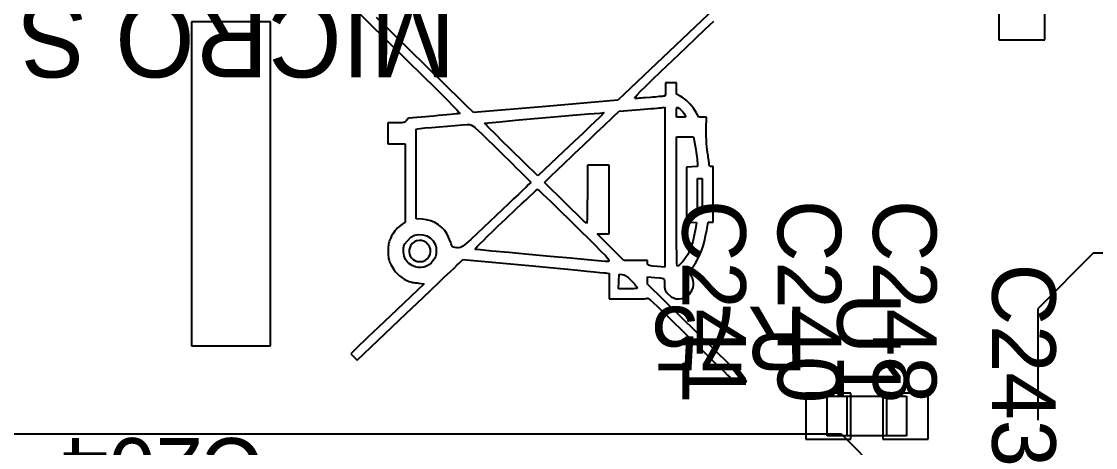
# Model space of a CAD drawing. Extents: x -395 to -66, y -1367 to -1153.
# Drawn here: x -126.17 to -112.65, y -1293.47 to -1288.12 of the extents above; entities that cross this region are included whole.
import ezdxf

# ---------------------------------------------------------------- set-up
doc = ezdxf.new("R2010")
doc.units = 0
for name, color, linetype in [('FAB_3$PI_PROJECTOR$RPI$PAR', 12, 'CONTINUOUS'), ('FAB_3$PI_PROJECTOR$RPI$PIN', 5, 'CONTINUOUS'), ('FAB_3$PI_PROJECTOR$RPI$SI0', 85, 'CONTINUOUS'), ('FAB_3$PI_PROJECTOR$RPI$SIL', 85, 'CONTINUOUS')]:
    doc.layers.add(name, color=color, linetype=linetype)

msp = doc.modelspace()

# ---------------------------------------------------------------- linework, layer by layer
at = {"layer": 'FAB_3$PI_PROJECTOR$RPI$PAR'}
for p, q in [((-116.026, -1293.33), (-116.026, -1292.83)), ((-116.026, -1292.83), (-115.026, -1292.83)), ((-115.776, -1293.33), (-115.776, -1292.83)), ((-115.276, -1293.33), (-115.276, -1292.83)), ((-115.026, -1292.83), (-115.026, -1293.33)), ((-115.026, -1293.33), (-116.026, -1293.33))]:
    msp.add_line(p, q, dxfattribs=at)
at = {"layer": 'FAB_3$PI_PROJECTOR$RPI$PIN'}
for p, q in [((-113.866, -1287.78), (-113.866, -1288.35)), ((-113.286, -1288.35), (-113.286, -1287.78)), ((-113.866, -1288.35), (-113.286, -1288.35)), ((-115.726, -1292.79), (-116.296, -1292.79)), ((-116.296, -1292.79), (-116.296, -1293.37)), ((-115.726, -1293.37), (-115.726, -1292.79)), ((-114.756, -1292.79), (-115.326, -1292.79)), ((-115.326, -1292.79), (-115.326, -1293.37)), ((-114.756, -1293.37), (-114.756, -1292.79)), ((-116.296, -1293.37), (-115.726, -1293.37)), ((-115.326, -1293.37), (-114.756, -1293.37))]:
    msp.add_line(p, q, dxfattribs=at)
at = {"layer": 'FAB_3$PI_PROJECTOR$RPI$SI0'}
for p, q in [((-117.211, -1287.735), (-117.935, -1288.422)), ((-122.034, -1287.902), (-121.336, -1288.585)), ((-121.599, -1288.166), (-121.699, -1288.068)), ((-123.529, -1288.123), (-124.026, -1288.123)), ((-124.026, -1288.123), (-124.026, -1292.198)), ((-123.032, -1288.123), (-123.529, -1288.123)), ((-123.032, -1292.198), (-123.032, -1288.123)), ((-121.488, -1288.275), (-121.599, -1288.166)), ((-117.797, -1288.443), (-117.561, -1288.218)), ((-117.561, -1288.218), (-117.453, -1288.116)), ((-121.239, -1288.519), (-121.488, -1288.275)), ((-117.935, -1288.422), (-118.66, -1289.109)), ((-117.972, -1288.61), (-117.797, -1288.443)), ((-121.336, -1288.585), (-121.094, -1288.823)), ((-121.11, -1288.645), (-121.239, -1288.519)), ((-118.115, -1288.745), (-117.972, -1288.61)), ((-120.988, -1288.765), (-121.11, -1288.645)), ((-120.875, -1288.875), (-120.988, -1288.765)), ((-118.227, -1288.853), (-118.115, -1288.745)), ((-121.094, -1288.823), (-120.986, -1288.93)), ((-120.773, -1288.976), (-120.875, -1288.875)), ((-118.313, -1288.936), (-118.227, -1288.853)), ((-117.922, -1288.891), (-118.059, -1288.891)), ((-118.059, -1288.891), (-118.059, -1288.975)), ((-117.922, -1289.034), (-117.922, -1288.891)), ((-120.986, -1288.93), (-120.889, -1289.026)), ((-120.889, -1289.026), (-120.806, -1289.11)), ((-120.684, -1289.063), (-120.773, -1288.976)), ((-118.44, -1289.067), (-118.416, -1289.04)), ((-118.416, -1289.04), (-118.375, -1288.997)), ((-118.375, -1288.997), (-118.313, -1288.936)), ((-118.063, -1289.041), (-118.064, -1289.049)), ((-118.062, -1289.031), (-118.063, -1289.041)), ((-118.061, -1289.02), (-118.062, -1289.031)), ((-118.06, -1289.007), (-118.061, -1289.02)), ((-118.059, -1288.975), (-118.06, -1289.007)), ((-117.867, -1289.062), (-117.922, -1289.034)), ((-120.806, -1289.11), (-120.738, -1289.178)), ((-120.738, -1289.178), (-120.687, -1289.23)), ((-120.61, -1289.135), (-120.684, -1289.063)), ((-120.553, -1289.191), (-120.61, -1289.135)), ((-118.66, -1289.109), (-119.568, -1289.187)), ((-118.447, -1289.086), (-118.44, -1289.067)), ((-118.44, -1289.086), (-118.447, -1289.086)), ((-118.428, -1289.086), (-118.44, -1289.086)), ((-118.411, -1289.086), (-118.428, -1289.086)), ((-118.391, -1289.084), (-118.411, -1289.086)), ((-118.367, -1289.083), (-118.391, -1289.084)), ((-118.341, -1289.081), (-118.367, -1289.083)), ((-118.313, -1289.079), (-118.341, -1289.081)), ((-118.251, -1289.074), (-118.313, -1289.079)), ((-118.221, -1289.071), (-118.251, -1289.074)), ((-118.191, -1289.069), (-118.221, -1289.071)), ((-118.164, -1289.066), (-118.191, -1289.069)), ((-118.139, -1289.064), (-118.164, -1289.066)), ((-118.117, -1289.062), (-118.139, -1289.064)), ((-118.099, -1289.061), (-118.117, -1289.062)), ((-118.085, -1289.059), (-118.099, -1289.061)), ((-118.07, -1289.058), (-118.085, -1289.059)), ((-118.068, -1289.057), (-118.07, -1289.058)), ((-118.066, -1289.054), (-118.068, -1289.057)), ((-118.064, -1289.049), (-118.066, -1289.054)), ((-117.845, -1289.075), (-117.867, -1289.062)), ((-117.822, -1289.092), (-117.845, -1289.075)), ((-117.798, -1289.112), (-117.822, -1289.092)), ((-117.774, -1289.134), (-117.798, -1289.112)), ((-117.751, -1289.159), (-117.774, -1289.134)), ((-117.729, -1289.185), (-117.751, -1289.159)), ((-120.974, -1289.308), (-121.294, -1289.334)), ((-120.916, -1289.303), (-120.974, -1289.308)), ((-120.862, -1289.299), (-120.916, -1289.303)), ((-120.812, -1289.294), (-120.862, -1289.299)), ((-120.766, -1289.29), (-120.812, -1289.294)), ((-120.727, -1289.286), (-120.766, -1289.29)), ((-120.694, -1289.282), (-120.727, -1289.286)), ((-120.669, -1289.279), (-120.694, -1289.282)), ((-120.687, -1289.23), (-120.656, -1289.263)), ((-120.646, -1289.275), (-120.669, -1289.279)), ((-120.656, -1289.263), (-120.646, -1289.275)), ((-120.499, -1289.242), (-120.553, -1289.191)), ((-120.476, -1289.265), (-120.499, -1289.242)), ((-119.568, -1289.187), (-120.476, -1289.265)), ((-119.465, -1289.319), (-119.229, -1289.299)), ((-119.229, -1289.299), (-119.028, -1289.281)), ((-119.028, -1289.281), (-118.888, -1289.27)), ((-118.863, -1289.298), (-118.896, -1289.33)), ((-118.888, -1289.27), (-118.832, -1289.265)), ((-118.843, -1289.278), (-118.863, -1289.298)), ((-118.832, -1289.265), (-118.843, -1289.278)), ((-118.719, -1289.318), (-118.645, -1289.247)), ((-118.645, -1289.247), (-118.379, -1289.227)), ((-118.379, -1289.227), (-118.285, -1289.219)), ((-118.285, -1289.219), (-118.242, -1289.215)), ((-118.242, -1289.215), (-118.203, -1289.212)), ((-118.203, -1289.212), (-118.168, -1289.209)), ((-118.168, -1289.209), (-118.139, -1289.206)), ((-118.139, -1289.206), (-118.116, -1289.203)), ((-118.116, -1289.203), (-118.099, -1289.201)), ((-118.099, -1289.201), (-118.091, -1289.2)), ((-118.091, -1289.2), (-118.069, -1289.196)), ((-118.069, -1289.196), (-118.069, -1291.206)), ((-117.922, -1289.26), (-117.921, -1289.238)), ((-117.922, -1289.324), (-117.922, -1289.26)), ((-117.921, -1289.228), (-117.92, -1289.219)), ((-117.921, -1289.238), (-117.921, -1289.228)), ((-117.92, -1289.219), (-117.919, -1289.211)), ((-117.919, -1289.211), (-117.918, -1289.205)), ((-117.918, -1289.205), (-117.917, -1289.2)), ((-117.917, -1289.2), (-117.915, -1289.197)), ((-117.915, -1289.197), (-117.914, -1289.196)), ((-117.914, -1289.196), (-117.892, -1289.209)), ((-117.892, -1289.209), (-117.876, -1289.222)), ((-117.876, -1289.222), (-117.86, -1289.238)), ((-117.86, -1289.238), (-117.843, -1289.256)), ((-117.843, -1289.256), (-117.828, -1289.274)), ((-117.828, -1289.274), (-117.816, -1289.292)), ((-117.816, -1289.292), (-117.807, -1289.306)), ((-117.807, -1289.306), (-117.803, -1289.317)), ((-117.803, -1289.317), (-117.807, -1289.32)), ((-117.708, -1289.211), (-117.729, -1289.185)), ((-117.673, -1289.265), (-117.708, -1289.211)), ((-117.641, -1289.324), (-117.673, -1289.265)), ((-121.451, -1289.393), (-121.555, -1289.393)), ((-121.555, -1289.393), (-121.555, -1289.659)), ((-121.421, -1289.393), (-121.451, -1289.393)), ((-121.397, -1289.393), (-121.421, -1289.393)), ((-121.378, -1289.392), (-121.397, -1289.393)), ((-121.363, -1289.39), (-121.378, -1289.392)), ((-121.352, -1289.388), (-121.363, -1289.39)), ((-121.343, -1289.384), (-121.352, -1289.388)), ((-121.336, -1289.379), (-121.343, -1289.384)), ((-121.32, -1289.364), (-121.336, -1289.379)), ((-121.294, -1289.334), (-121.32, -1289.364)), ((-121.089, -1289.458), (-121.005, -1289.451)), ((-121.005, -1289.451), (-120.908, -1289.442)), ((-120.908, -1289.442), (-120.805, -1289.434)), ((-120.805, -1289.434), (-120.706, -1289.426)), ((-120.706, -1289.426), (-120.62, -1289.419)), ((-120.62, -1289.419), (-120.556, -1289.414)), ((-120.556, -1289.414), (-120.524, -1289.413)), ((-120.524, -1289.413), (-120.5, -1289.421)), ((-120.5, -1289.421), (-120.481, -1289.435)), ((-120.481, -1289.435), (-120.454, -1289.458)), ((-120.337, -1289.396), (-120.146, -1289.379)), ((-120.333, -1289.402), (-120.337, -1289.396)), ((-120.319, -1289.418), (-120.333, -1289.402)), ((-120.295, -1289.442), (-120.319, -1289.418)), ((-120.262, -1289.476), (-120.295, -1289.442)), ((-120.146, -1289.379), (-119.948, -1289.361)), ((-119.948, -1289.361), (-119.712, -1289.341)), ((-119.712, -1289.341), (-119.465, -1289.319)), ((-119.011, -1289.44), (-119.098, -1289.523)), ((-118.944, -1289.377), (-119.011, -1289.44)), ((-118.896, -1289.33), (-118.944, -1289.377)), ((-118.882, -1289.474), (-118.837, -1289.431)), ((-118.837, -1289.431), (-118.797, -1289.393)), ((-118.797, -1289.393), (-118.763, -1289.361)), ((-118.763, -1289.361), (-118.737, -1289.336)), ((-118.737, -1289.336), (-118.719, -1289.318)), ((-117.862, -1289.324), (-117.922, -1289.324)), ((-117.852, -1289.324), (-117.862, -1289.324)), ((-117.842, -1289.324), (-117.852, -1289.324)), ((-117.833, -1289.323), (-117.842, -1289.324)), ((-117.824, -1289.323), (-117.833, -1289.323)), ((-117.817, -1289.322), (-117.824, -1289.323)), ((-117.811, -1289.321), (-117.817, -1289.322)), ((-117.807, -1289.32), (-117.811, -1289.321)), ((-117.545, -1289.324), (-117.641, -1289.324)), ((-117.548, -1289.475), (-117.545, -1289.324)), ((-121.2, -1289.472), (-121.178, -1289.468)), ((-121.2, -1290.601), (-121.2, -1289.472)), ((-121.178, -1289.468), (-121.089, -1289.458)), ((-120.454, -1289.458), (-120.416, -1289.491)), ((-120.416, -1289.491), (-120.367, -1289.538)), ((-120.367, -1289.538), (-120.303, -1289.599)), ((-120.222, -1289.516), (-120.262, -1289.476)), ((-120.176, -1289.562), (-120.222, -1289.516)), ((-120.124, -1289.614), (-120.176, -1289.562)), ((-119.098, -1289.523), (-119.208, -1289.627)), ((-119.093, -1289.674), (-118.984, -1289.57)), ((-118.984, -1289.57), (-118.932, -1289.521)), ((-118.932, -1289.521), (-118.882, -1289.474)), ((-117.922, -1290.382), (-117.922, -1289.57)), ((-117.922, -1289.57), (-117.707, -1289.57)), ((-117.707, -1289.57), (-117.69, -1289.662)), ((-117.548, -1289.508), (-117.548, -1289.475)), ((-117.548, -1289.54), (-117.548, -1289.508)), ((-117.548, -1289.571), (-117.548, -1289.54)), ((-117.546, -1289.601), (-117.548, -1289.571)), ((-121.555, -1289.659), (-121.338, -1289.659)), ((-121.338, -1289.659), (-121.338, -1290.642)), ((-120.303, -1289.599), (-120.223, -1289.678)), ((-120.223, -1289.678), (-120.123, -1289.775)), ((-120.006, -1289.73), (-120.124, -1289.614)), ((-119.208, -1289.627), (-119.343, -1289.755)), ((-119.149, -1289.726), (-119.093, -1289.674)), ((-117.69, -1289.662), (-117.679, -1289.729)), ((-117.545, -1289.631), (-117.546, -1289.601)), ((-117.543, -1289.66), (-117.545, -1289.631)), ((-117.54, -1289.688), (-117.543, -1289.66)), ((-117.534, -1289.742), (-117.54, -1289.688)), ((-120.123, -1289.775), (-119.995, -1289.901)), ((-119.667, -1290.061), (-120.006, -1289.73)), ((-119.343, -1289.755), (-119.667, -1290.061)), ((-119.309, -1289.878), (-119.258, -1289.829)), ((-119.258, -1289.829), (-119.204, -1289.778)), ((-119.204, -1289.778), (-119.149, -1289.726)), ((-117.679, -1289.729), (-117.674, -1289.761)), ((-117.674, -1289.761), (-117.67, -1289.792)), ((-117.67, -1289.792), (-117.666, -1289.821)), ((-117.666, -1289.821), (-117.662, -1289.848)), ((-117.662, -1289.848), (-117.66, -1289.873)), ((-117.531, -1289.764), (-117.534, -1289.742)), ((-117.528, -1289.786), (-117.531, -1289.764)), ((-117.525, -1289.808), (-117.528, -1289.786)), ((-117.522, -1289.828), (-117.525, -1289.808)), ((-117.519, -1289.847), (-117.522, -1289.828)), ((-117.517, -1289.865), (-117.519, -1289.847)), ((-119.995, -1289.901), (-119.938, -1289.958)), ((-119.938, -1289.958), (-119.886, -1290.009)), ((-119.437, -1290), (-119.4, -1289.965)), ((-119.4, -1289.965), (-119.357, -1289.924)), ((-119.357, -1289.924), (-119.309, -1289.878)), ((-118.768, -1289.925), (-119.044, -1289.925)), ((-119.044, -1289.925), (-119.044, -1290.295)), ((-118.768, -1290.791), (-118.768, -1289.925)), ((-117.727, -1289.946), (-117.798, -1289.949)), ((-117.798, -1289.949), (-117.798, -1290.638)), ((-117.656, -1289.943), (-117.727, -1289.946)), ((-117.66, -1289.873), (-117.658, -1289.894)), ((-117.658, -1289.894), (-117.657, -1289.912)), ((-117.657, -1289.912), (-117.656, -1289.943)), ((-117.515, -1289.88), (-117.517, -1289.865)), ((-117.512, -1289.902), (-117.515, -1289.88)), ((-117.51, -1289.913), (-117.512, -1289.902)), ((-117.509, -1289.922), (-117.51, -1289.913)), ((-117.507, -1289.929), (-117.509, -1289.922)), ((-117.505, -1289.935), (-117.507, -1289.929)), ((-117.502, -1289.939), (-117.505, -1289.935)), ((-117.499, -1289.941), (-117.502, -1289.939)), ((-117.494, -1289.943), (-117.499, -1289.941)), ((-117.482, -1289.944), (-117.494, -1289.943)), ((-117.459, -1289.944), (-117.482, -1289.944)), ((-117.459, -1290.643), (-117.459, -1289.944)), ((-119.886, -1290.009), (-119.842, -1290.053)), ((-119.842, -1290.053), (-119.806, -1290.09)), ((-119.806, -1290.09), (-119.778, -1290.117)), ((-119.778, -1290.117), (-119.761, -1290.135)), ((-119.585, -1290.143), (-119.489, -1290.051)), ((-119.489, -1290.051), (-119.437, -1290)), ((-117.656, -1290.495), (-117.656, -1290.092)), ((-117.656, -1290.092), (-117.597, -1290.092)), ((-117.597, -1290.092), (-117.597, -1290.495)), ((-119.859, -1290.243), (-119.912, -1290.293)), ((-119.816, -1290.202), (-119.859, -1290.243)), ((-119.784, -1290.17), (-119.816, -1290.202)), ((-119.756, -1290.142), (-119.784, -1290.17)), ((-119.761, -1290.135), (-119.756, -1290.142)), ((-119.726, -1290.278), (-119.695, -1290.25)), ((-119.695, -1290.25), (-119.676, -1290.232)), ((-119.676, -1290.232), (-119.668, -1290.227)), ((-119.668, -1290.227), (-119.638, -1290.255)), ((-119.638, -1290.255), (-119.603, -1290.289)), ((-119.324, -1290.401), (-119.585, -1290.143)), ((-119.973, -1290.351), (-120.04, -1290.415)), ((-119.912, -1290.293), (-119.973, -1290.351)), ((-119.871, -1290.413), (-119.815, -1290.36)), ((-119.815, -1290.36), (-119.766, -1290.315)), ((-119.766, -1290.315), (-119.726, -1290.278)), ((-119.603, -1290.289), (-119.557, -1290.333)), ((-119.557, -1290.333), (-119.501, -1290.387)), ((-119.501, -1290.387), (-119.437, -1290.449)), ((-119.044, -1290.295), (-119.045, -1290.426)), ((-117.921, -1290.554), (-117.922, -1290.382)), ((-120.113, -1290.485), (-120.191, -1290.558)), ((-120.04, -1290.415), (-120.113, -1290.485)), ((-120.074, -1290.604), (-119.934, -1290.472)), ((-119.934, -1290.472), (-119.871, -1290.413)), ((-119.437, -1290.449), (-119.366, -1290.519)), ((-119.366, -1290.519), (-119.288, -1290.594)), ((-119.276, -1290.447), (-119.324, -1290.401)), ((-119.232, -1290.49), (-119.276, -1290.447)), ((-119.19, -1290.531), (-119.232, -1290.49)), ((-119.153, -1290.567), (-119.19, -1290.531)), ((-119.046, -1290.534), (-119.047, -1290.578)), ((-119.045, -1290.483), (-119.046, -1290.534)), ((-119.045, -1290.426), (-119.045, -1290.483)), ((-117.626, -1290.495), (-117.656, -1290.495)), ((-117.597, -1290.495), (-117.626, -1290.495)), ((-121.338, -1290.642), (-121.38, -1290.672)), ((-121.123, -1290.606), (-121.2, -1290.601)), ((-121.068, -1290.613), (-121.123, -1290.606)), ((-121.014, -1290.627), (-121.068, -1290.613)), ((-120.964, -1290.648), (-121.014, -1290.627)), ((-120.918, -1290.676), (-120.964, -1290.648)), ((-120.191, -1290.558), (-120.432, -1290.786)), ((-120.161, -1290.686), (-120.074, -1290.604)), ((-119.288, -1290.594), (-119.206, -1290.675)), ((-119.12, -1290.598), (-119.153, -1290.567)), ((-119.093, -1290.624), (-119.12, -1290.598)), ((-119.072, -1290.644), (-119.093, -1290.624)), ((-119.053, -1290.661), (-119.072, -1290.644)), ((-119.051, -1290.656), (-119.053, -1290.661)), ((-119.05, -1290.639), (-119.051, -1290.656)), ((-119.048, -1290.613), (-119.05, -1290.639)), ((-119.047, -1290.578), (-119.048, -1290.613)), ((-117.921, -1290.705), (-117.921, -1290.554)), ((-117.798, -1290.638), (-117.733, -1290.643)), ((-117.733, -1290.643), (-117.669, -1290.648)), ((-117.669, -1290.648), (-117.682, -1290.727)), ((-117.541, -1290.744), (-117.525, -1290.643)), ((-117.525, -1290.643), (-117.459, -1290.643)), ((-121.494, -1290.793), (-121.507, -1290.816)), ((-121.481, -1290.772), (-121.494, -1290.793)), ((-121.467, -1290.753), (-121.481, -1290.772)), ((-121.452, -1290.734), (-121.467, -1290.753)), ((-121.436, -1290.717), (-121.452, -1290.734)), ((-121.418, -1290.701), (-121.436, -1290.717)), ((-121.38, -1290.672), (-121.418, -1290.701)), ((-121.218, -1290.807), (-121.168, -1290.797)), ((-121.168, -1290.797), (-121.116, -1290.8)), ((-121.116, -1290.8), (-121.066, -1290.814)), ((-120.876, -1290.71), (-120.918, -1290.676)), ((-120.839, -1290.749), (-120.876, -1290.71)), ((-120.808, -1290.794), (-120.839, -1290.749)), ((-120.763, -1290.897), (-120.808, -1290.794)), ((-120.432, -1290.786), (-120.511, -1290.859)), ((-120.3, -1290.82), (-120.236, -1290.758)), ((-120.236, -1290.758), (-120.161, -1290.686)), ((-119.206, -1290.675), (-118.954, -1290.923)), ((-118.586, -1291.125), (-118.921, -1290.791)), ((-118.921, -1290.791), (-118.768, -1290.791)), ((-117.92, -1290.836), (-117.921, -1290.705)), ((-117.682, -1290.727), (-117.698, -1290.806)), ((-117.555, -1290.814), (-117.541, -1290.744)), ((-121.548, -1290.935), (-121.549, -1290.954)), ((-121.546, -1290.918), (-121.548, -1290.935)), ((-121.544, -1290.903), (-121.546, -1290.918)), ((-121.54, -1290.888), (-121.544, -1290.903)), ((-121.535, -1290.874), (-121.54, -1290.888)), ((-121.519, -1290.84), (-121.535, -1290.874)), ((-121.507, -1290.816), (-121.519, -1290.84)), ((-121.352, -1290.942), (-121.349, -1290.932)), ((-121.349, -1290.932), (-121.345, -1290.923)), ((-121.345, -1290.923), (-121.34, -1290.913)), ((-121.34, -1290.913), (-121.266, -1290.83)), ((-121.247, -1290.912), (-121.269, -1290.94)), ((-121.266, -1290.83), (-121.218, -1290.807)), ((-121.221, -1290.891), (-121.247, -1290.912)), ((-121.193, -1290.878), (-121.221, -1290.891)), ((-121.162, -1290.872), (-121.193, -1290.878)), ((-121.132, -1290.873), (-121.162, -1290.872)), ((-121.102, -1290.881), (-121.132, -1290.873)), ((-121.074, -1290.896), (-121.102, -1290.881)), ((-121.03, -1290.948), (-121.074, -1290.896)), ((-121.066, -1290.814), (-121.021, -1290.841)), ((-121.021, -1290.841), (-120.983, -1290.879)), ((-120.983, -1290.879), (-120.955, -1290.929)), ((-120.955, -1290.929), (-120.947, -1290.962)), ((-120.758, -1290.914), (-120.763, -1290.897)), ((-120.754, -1290.927), (-120.758, -1290.914)), ((-120.75, -1290.937), (-120.754, -1290.927)), ((-120.746, -1290.945), (-120.75, -1290.937)), ((-120.569, -1290.91), (-120.61, -1290.942)), ((-120.511, -1290.859), (-120.569, -1290.91)), ((-120.425, -1290.944), (-120.394, -1290.912)), ((-120.394, -1290.912), (-120.352, -1290.871)), ((-120.352, -1290.871), (-120.3, -1290.82)), ((-118.954, -1290.923), (-118.873, -1291.005)), ((-117.92, -1290.946), (-117.92, -1290.836)), ((-117.73, -1290.922), (-117.742, -1290.957)), ((-117.718, -1290.884), (-117.73, -1290.922)), ((-117.708, -1290.846), (-117.718, -1290.884)), ((-117.698, -1290.806), (-117.708, -1290.846)), ((-117.588, -1290.943), (-117.571, -1290.881)), ((-117.571, -1290.881), (-117.555, -1290.814)), ((-121.549, -1290.954), (-121.55, -1290.978)), ((-121.55, -1290.978), (-121.55, -1291.007)), ((-121.55, -1291.007), (-121.549, -1291.06)), ((-121.549, -1291.06), (-121.548, -1291.08)), ((-121.357, -1290.974), (-121.356, -1290.963)), ((-121.357, -1290.987), (-121.357, -1290.974)), ((-121.356, -1291.017), (-121.357, -1290.987)), ((-121.356, -1290.963), (-121.354, -1290.952)), ((-121.353, -1291.045), (-121.356, -1291.017)), ((-121.354, -1290.952), (-121.352, -1290.942)), ((-121.349, -1291.069), (-121.353, -1291.045)), ((-121.342, -1291.092), (-121.349, -1291.069)), ((-121.269, -1290.94), (-121.287, -1290.992)), ((-121.287, -1290.992), (-121.287, -1291.019)), ((-121.287, -1291.019), (-121.282, -1291.045)), ((-121.282, -1291.045), (-121.272, -1291.069)), ((-121.272, -1291.069), (-121.257, -1291.091)), ((-121.038, -1291.077), (-121.023, -1291.048)), ((-121.018, -1290.982), (-121.03, -1290.948)), ((-121.023, -1291.048), (-121.016, -1291.015)), ((-121.016, -1291.015), (-121.018, -1290.982)), ((-120.952, -1291.062), (-120.957, -1291.079)), ((-120.948, -1291.043), (-120.952, -1291.062)), ((-120.946, -1291.023), (-120.948, -1291.043)), ((-120.947, -1290.962), (-120.945, -1290.982)), ((-120.945, -1291.002), (-120.946, -1291.023)), ((-120.945, -1290.982), (-120.945, -1291.002)), ((-120.741, -1290.951), (-120.746, -1290.945)), ((-120.736, -1290.955), (-120.741, -1290.951)), ((-120.729, -1290.958), (-120.736, -1290.955)), ((-120.71, -1290.962), (-120.729, -1290.958)), ((-120.685, -1290.966), (-120.71, -1290.962)), ((-120.664, -1290.967), (-120.685, -1290.966)), ((-120.64, -1290.96), (-120.664, -1290.967)), ((-120.61, -1290.942), (-120.64, -1290.96)), ((-120.456, -1290.985), (-120.445, -1290.967)), ((-120.395, -1290.99), (-120.456, -1290.985)), ((-120.445, -1290.967), (-120.425, -1290.944)), ((-120.245, -1291.005), (-120.395, -1290.99)), ((-120.032, -1291.025), (-120.245, -1291.005)), ((-119.779, -1291.048), (-120.032, -1291.025)), ((-119.513, -1291.073), (-119.779, -1291.048)), ((-119.258, -1291.096), (-119.513, -1291.073)), ((-118.873, -1291.005), (-118.817, -1291.063)), ((-118.817, -1291.063), (-118.785, -1291.101)), ((-117.919, -1291.035), (-117.92, -1290.946)), ((-117.917, -1291.105), (-117.919, -1291.035)), ((-117.78, -1291.048), (-117.807, -1291.091)), ((-117.767, -1291.021), (-117.78, -1291.048)), ((-117.754, -1290.991), (-117.767, -1291.021)), ((-117.742, -1290.957), (-117.754, -1290.991)), ((-117.653, -1291.105), (-117.63, -1291.055)), ((-117.63, -1291.055), (-117.608, -1291.001)), ((-117.608, -1291.001), (-117.588, -1290.943)), ((-112.676, -1291.03), (-113.376, -1291.73)), ((-112.176, -1291.03), (-112.676, -1291.03)), ((-121.548, -1291.08), (-121.546, -1291.097)), ((-121.546, -1291.097), (-121.544, -1291.112)), ((-121.544, -1291.112), (-121.54, -1291.126)), ((-121.54, -1291.126), (-121.534, -1291.141)), ((-121.534, -1291.141), (-121.527, -1291.156)), ((-121.527, -1291.156), (-121.518, -1291.175)), ((-121.518, -1291.175), (-121.48, -1291.238)), ((-121.333, -1291.112), (-121.342, -1291.092)), ((-121.321, -1291.13), (-121.333, -1291.112)), ((-121.307, -1291.147), (-121.321, -1291.13)), ((-121.29, -1291.162), (-121.307, -1291.147)), ((-121.248, -1291.188), (-121.29, -1291.162)), ((-121.257, -1291.091), (-121.238, -1291.111)), ((-121.212, -1291.203), (-121.248, -1291.188)), ((-121.238, -1291.111), (-121.214, -1291.126)), ((-121.214, -1291.126), (-121.187, -1291.136)), ((-121.175, -1291.211), (-121.212, -1291.203)), ((-121.187, -1291.136), (-121.117, -1291.136)), ((-121.103, -1291.208), (-121.138, -1291.213)), ((-121.117, -1291.136), (-121.086, -1291.123)), ((-121.069, -1291.197), (-121.103, -1291.208)), ((-121.086, -1291.123), (-121.06, -1291.103)), ((-121.038, -1291.18), (-121.069, -1291.197)), ((-121.06, -1291.103), (-121.038, -1291.077)), ((-121.009, -1291.157), (-121.038, -1291.18)), ((-120.963, -1291.094), (-121.009, -1291.157)), ((-120.957, -1291.079), (-120.963, -1291.094)), ((-120.718, -1291.216), (-120.681, -1291.18)), ((-120.681, -1291.18), (-120.662, -1291.162)), ((-120.662, -1291.162), (-120.61, -1291.112)), ((-120.61, -1291.112), (-119.736, -1291.193)), ((-119.736, -1291.193), (-119.429, -1291.222)), ((-119.041, -1291.116), (-119.258, -1291.096)), ((-118.818, -1291.136), (-119.041, -1291.116)), ((-118.791, -1291.138), (-118.818, -1291.136)), ((-118.775, -1291.135), (-118.791, -1291.138)), ((-118.785, -1291.101), (-118.772, -1291.124)), ((-118.772, -1291.124), (-118.775, -1291.135)), ((-118.286, -1291.125), (-118.586, -1291.125)), ((-118.286, -1291.154), (-118.286, -1291.125)), ((-118.285, -1291.164), (-118.286, -1291.154)), ((-118.284, -1291.173), (-118.285, -1291.164)), ((-118.28, -1291.179), (-118.284, -1291.173)), ((-118.273, -1291.184), (-118.28, -1291.179)), ((-118.262, -1291.188), (-118.273, -1291.184)), ((-118.246, -1291.191), (-118.262, -1291.188)), ((-118.225, -1291.194), (-118.246, -1291.191)), ((-118.16, -1291.199), (-118.225, -1291.194)), ((-118.069, -1291.206), (-118.16, -1291.199)), ((-117.916, -1291.155), (-117.917, -1291.105)), ((-117.912, -1291.194), (-117.916, -1291.155)), ((-117.902, -1291.191), (-117.912, -1291.194)), ((-117.889, -1291.183), (-117.902, -1291.191)), ((-117.874, -1291.17), (-117.889, -1291.183)), ((-117.858, -1291.154), (-117.874, -1291.17)), ((-117.841, -1291.135), (-117.858, -1291.154)), ((-117.824, -1291.114), (-117.841, -1291.135)), ((-117.807, -1291.091), (-117.824, -1291.114)), ((-117.73, -1291.223), (-117.677, -1291.149)), ((-117.677, -1291.149), (-117.653, -1291.105)), ((-121.48, -1291.238), (-121.458, -1291.267)), ((-121.458, -1291.267), (-121.433, -1291.293)), ((-121.433, -1291.293), (-121.407, -1291.318)), ((-121.407, -1291.318), (-121.379, -1291.339)), ((-121.379, -1291.339), (-121.349, -1291.358)), ((-121.138, -1291.213), (-121.175, -1291.211)), ((-120.92, -1291.408), (-120.84, -1291.331)), ((-120.84, -1291.331), (-120.772, -1291.267)), ((-120.772, -1291.267), (-120.718, -1291.216)), ((-119.429, -1291.222), (-119.29, -1291.235)), ((-119.29, -1291.235), (-119.163, -1291.247)), ((-119.163, -1291.247), (-119.052, -1291.257)), ((-119.052, -1291.257), (-118.959, -1291.266)), ((-118.959, -1291.266), (-118.886, -1291.273)), ((-118.886, -1291.273), (-118.837, -1291.278)), ((-118.837, -1291.278), (-118.815, -1291.28)), ((-118.815, -1291.28), (-118.768, -1291.286)), ((-118.768, -1291.286), (-118.768, -1291.608)), ((-118.648, -1291.389), (-118.645, -1291.298)), ((-118.645, -1291.298), (-118.606, -1291.301)), ((-118.606, -1291.301), (-118.585, -1291.304)), ((-118.585, -1291.304), (-118.575, -1291.308)), ((-118.575, -1291.308), (-118.565, -1291.313)), ((-118.565, -1291.313), (-118.554, -1291.321)), ((-118.554, -1291.321), (-118.541, -1291.331)), ((-118.541, -1291.331), (-118.527, -1291.343)), ((-118.527, -1291.343), (-118.51, -1291.36)), ((-118.286, -1291.42), (-118.286, -1291.33)), ((-118.286, -1291.33), (-118.194, -1291.337)), ((-118.194, -1291.337), (-118.127, -1291.342)), ((-118.127, -1291.342), (-118.106, -1291.345)), ((-118.106, -1291.345), (-118.091, -1291.349)), ((-117.777, -1291.274), (-117.73, -1291.223)), ((-117.756, -1291.296), (-117.777, -1291.274)), ((-117.736, -1291.32), (-117.756, -1291.296)), ((-117.722, -1291.347), (-117.736, -1291.32)), ((-121.096, -1291.416), (-121.522, -1291.819)), ((-121.349, -1291.358), (-121.317, -1291.375)), ((-121.317, -1291.375), (-121.285, -1291.388)), ((-121.285, -1291.388), (-121.266, -1291.393)), ((-121.266, -1291.393), (-121.255, -1291.396)), ((-121.255, -1291.396), (-121.242, -1291.399)), ((-121.242, -1291.399), (-121.228, -1291.401)), ((-121.228, -1291.401), (-121.213, -1291.403)), ((-121.213, -1291.403), (-121.199, -1291.405)), ((-121.199, -1291.405), (-121.185, -1291.407)), ((-121.185, -1291.407), (-121.171, -1291.409)), ((-121.171, -1291.409), (-121.096, -1291.416)), ((-121.011, -1291.494), (-120.92, -1291.408)), ((-118.651, -1291.48), (-118.648, -1291.389)), ((-118.532, -1291.48), (-118.651, -1291.48)), ((-118.505, -1291.48), (-118.532, -1291.48)), ((-118.51, -1291.36), (-118.49, -1291.379)), ((-118.481, -1291.479), (-118.505, -1291.48)), ((-118.49, -1291.379), (-118.463, -1291.406)), ((-118.462, -1291.479), (-118.481, -1291.479)), ((-118.463, -1291.406), (-118.452, -1291.419)), ((-118.446, -1291.478), (-118.462, -1291.479)), ((-118.452, -1291.419), (-118.441, -1291.431)), ((-118.434, -1291.476), (-118.446, -1291.478)), ((-118.441, -1291.431), (-118.432, -1291.441)), ((-118.425, -1291.475), (-118.434, -1291.476)), ((-118.432, -1291.441), (-118.424, -1291.45)), ((-118.419, -1291.472), (-118.425, -1291.475)), ((-118.424, -1291.45), (-118.419, -1291.458)), ((-118.419, -1291.458), (-118.415, -1291.463)), ((-118.414, -1291.467), (-118.419, -1291.472)), ((-118.415, -1291.463), (-118.414, -1291.467)), ((-117.661, -1292.033), (-118.286, -1291.42)), ((-118.091, -1291.349), (-118.082, -1291.355)), ((-118.082, -1291.355), (-118.077, -1291.365)), ((-118.077, -1291.365), (-118.075, -1291.378)), ((-118.075, -1291.378), (-118.074, -1291.396)), ((-118.074, -1291.396), (-118.074, -1291.419)), ((-118.074, -1291.419), (-118.073, -1291.452)), ((-118.073, -1291.452), (-118.072, -1291.465)), ((-118.072, -1291.465), (-118.07, -1291.476)), ((-118.07, -1291.476), (-118.068, -1291.486)), ((-117.723, -1291.494), (-117.712, -1291.465)), ((-117.712, -1291.376), (-117.722, -1291.347)), ((-117.707, -1291.406), (-117.712, -1291.376)), ((-117.712, -1291.465), (-117.707, -1291.435)), ((-117.707, -1291.435), (-117.707, -1291.406)), ((-121.327, -1291.794), (-121.11, -1291.588)), ((-121.11, -1291.588), (-121.011, -1291.494)), ((-118.768, -1291.608), (-118.528, -1291.608)), ((-118.528, -1291.608), (-118.423, -1291.607)), ((-118.423, -1291.607), (-118.384, -1291.607)), ((-118.384, -1291.607), (-118.351, -1291.606)), ((-118.351, -1291.606), (-118.326, -1291.604)), ((-118.326, -1291.604), (-118.307, -1291.603)), ((-118.307, -1291.603), (-118.294, -1291.601)), ((-118.294, -1291.601), (-118.286, -1291.599)), ((-118.286, -1291.599), (-118.283, -1291.596)), ((-118.283, -1291.596), (-118.25, -1291.622)), ((-118.068, -1291.486), (-118.064, -1291.496)), ((-118.064, -1291.496), (-118.059, -1291.506)), ((-118.059, -1291.506), (-118.053, -1291.516)), ((-118.053, -1291.516), (-118.046, -1291.527)), ((-118.046, -1291.527), (-117.991, -1291.579)), ((-117.991, -1291.579), (-117.959, -1291.595)), ((-117.959, -1291.595), (-117.924, -1291.605)), ((-117.924, -1291.605), (-117.889, -1291.607)), ((-117.889, -1291.607), (-117.853, -1291.603)), ((-117.853, -1291.603), (-117.819, -1291.592)), ((-117.819, -1291.592), (-117.787, -1291.573)), ((-117.787, -1291.573), (-117.758, -1291.548)), ((-117.758, -1291.548), (-117.723, -1291.494)), ((-118.25, -1291.622), (-118.213, -1291.657)), ((-118.213, -1291.657), (-118.163, -1291.704)), ((-118.163, -1291.704), (-118.102, -1291.762)), ((-113.376, -1291.73), (-113.376, -1293.13)), ((-121.942, -1292.376), (-121.327, -1291.794)), ((-121.522, -1291.819), (-121.673, -1291.962)), ((-118.102, -1291.762), (-118.032, -1291.829)), ((-118.032, -1291.829), (-117.954, -1291.905)), ((-121.673, -1291.962), (-121.742, -1292.028)), ((-117.954, -1291.905), (-117.869, -1291.987)), ((-117.869, -1291.987), (-117.78, -1292.075)), ((-121.861, -1292.141), (-121.908, -1292.186)), ((-121.805, -1292.088), (-121.861, -1292.141)), ((-121.742, -1292.028), (-121.805, -1292.088)), ((-117.78, -1292.075), (-117.602, -1292.249)), ((-117.035, -1292.646), (-117.661, -1292.033)), ((-124.026, -1292.198), (-123.032, -1292.198)), ((-121.985, -1292.26), (-122.021, -1292.297)), ((-121.972, -1292.247), (-121.985, -1292.26)), ((-121.946, -1292.222), (-121.972, -1292.247)), ((-121.908, -1292.186), (-121.946, -1292.222)), ((-117.602, -1292.249), (-117.521, -1292.329)), ((-122.021, -1292.297), (-121.982, -1292.337)), ((-121.982, -1292.337), (-121.942, -1292.376)), ((-117.521, -1292.329), (-117.446, -1292.402)), ((-117.446, -1292.402), (-117.38, -1292.466)), ((-117.38, -1292.466), (-117.324, -1292.521)), ((-117.324, -1292.521), (-117.279, -1292.564)), ((-117.279, -1292.564), (-117.248, -1292.594)), ((-117.248, -1292.594), (-117.231, -1292.61)), ((-117.231, -1292.61), (-117.184, -1292.652)), ((-117.184, -1292.652), (-117.11, -1292.649)), ((-117.11, -1292.649), (-117.035, -1292.646)), ((-129.951, -1293.305), (-115.851, -1293.305)), ((-115.851, -1293.305), (-115.351, -1293.805))]:
    msp.add_line(p, q, dxfattribs=at)

# ---------------------------------------------------------------- texts
at = {"layer": 'FAB_3$PI_PROJECTOR$RPI$SI0', "linetype": 'CONTINUOUS'}
msp.add_text('U1', height=0.8, rotation=270, dxfattribs=at).set_placement((-115.899, -1291.53))
at = {"layer": 'FAB_3$PI_PROJECTOR$RPI$SIL', "linetype": 'CONTINUOUS'}
for s, height, rotation, p in [('MICRO SD CARD', 0.96, 180, (-120.707, -1287.862, -20)), ('C241', 0.8, 270, (-117.849, -1290.363)), ('C240', 0.8, 270, (-116.649, -1290.363)), ('C248', 0.8, 270, (-115.449, -1290.363)), ('C243', 0.8, 270, (-113.949, -1291.163)), ('R75', 0.8, 180, (-116.277, -1291.706)), ('C204', 0.8, 180, (-123.109, -1293.356))]:
    msp.add_text(s, height=height, rotation=rotation, dxfattribs=at).set_placement(p)

doc.saveas('drawing.dxf')
